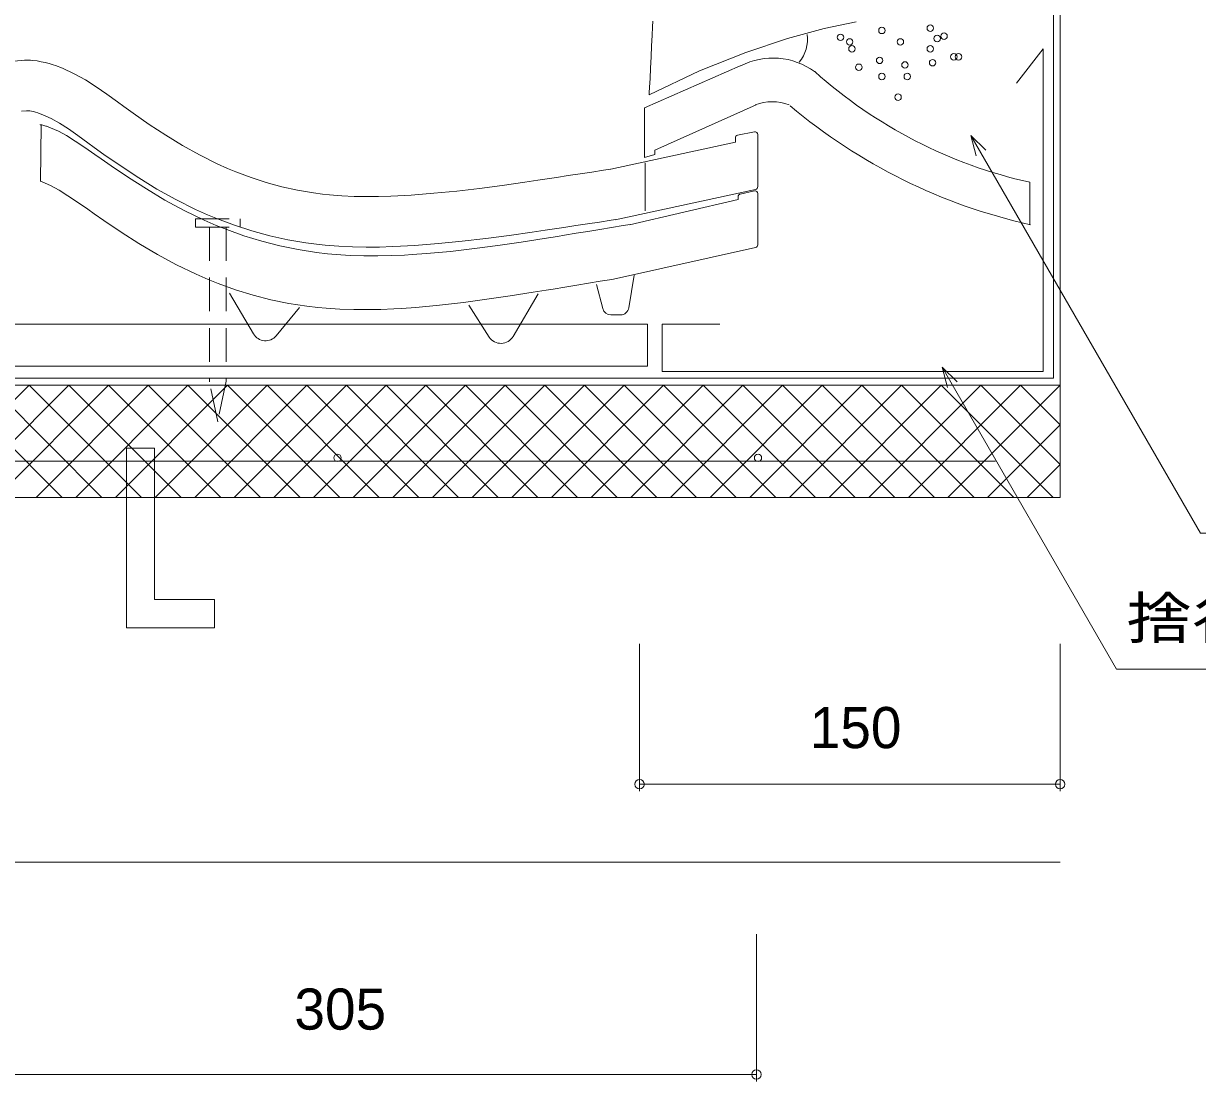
# Model space of a CAD drawing. Units: millimetres, scale not verified. Extents: x -642 to 771, y -427 to 427.
# Drawn here: x 17.6 to 436.4, y -316 to 61.2 of the extents above; entities that cross this region are included whole.
import ezdxf
from ezdxf.enums import TextEntityAlignment as Align

# ---------------------------------------------------------------- set-up
doc = ezdxf.new("R2010")
doc.units = ezdxf.units.MM
doc.header["$LTSCALE"] = 10
doc.linetypes.add('DASHED1', pattern=[1.8, 1.2, -0.6])
doc.linetypes.add('DASHED3', pattern=[4, 3, -1])
for name, color, linetype, lineweight in [('0-0_LAYER001', 4, 'Continuous', 18), ('0-1_LAYER003', 7, 'Continuous', 18), ('0-2_LAYER004', 2, 'Continuous', 18), ('0-3_LAYER005', 2, 'Continuous', 18), ('0-4_LAYER007', 2, 'Continuous', 18)]:
    doc.layers.add(name, color=color, linetype=linetype, lineweight=lineweight)
doc.styles.add('2', font='')
doc.styles.get('2').set_extended_font_data('2')

msp = doc.modelspace()

# ---------------------------------------------------------------- linework, layer by layer
at = {"layer": '0-0_LAYER001', "color": 2}
for p, q in [((381.4, 52.22), (371.83, 39.9)), ((-641.53, -107.78), (387.39, -107.78)), ((237.39, -212.52), (237.39, -160.02)), ((387.39, -212.52), (387.39, -160.02)), ((387.39, -210.02), (237.39, -210.02)), ((279.08, -316.02), (279.08, -263.52)), ((-25.92, -313.52), (279.08, -313.52))]:
    msp.add_line(p, q, dxfattribs=at)
at = {"layer": '0-0_LAYER001'}
for p, q in [((239.08, 31.1), (273.32, 46.08)), ((239.08, 31.1), (239.08, 13.38)), ((242.81, 16.08), (279, 32.24)), ((23.56, 25.15), (23.6, 25.14)), ((23.6, 25.14), (24.18, 25.03)), ((23.92, 25.06), (23.75, 4.88)), ((24.18, 25.03), (24.84, 24.86)), ((24.84, 24.86), (25.63, 24.64)), ((25.63, 24.64), (25.81, 24.58)), ((25.81, 24.58), (27.27, 24.05)), ((27.27, 24.05), (30.1, 22.78)), ((30.1, 22.78), (32.97, 21.22)), ((32.97, 21.22), (36.09, 19.29)), ((278.34, 22.6), (272.34, 21.36)), ((279.55, 21.62), (279.55, 3.04)), ((36.09, 19.29), (39.46, 17.03)), ((39.46, 17.03), (43.08, 14.49)), ((227.09, 9.27), (271.55, 18.92)), ((271.55, 20.38), (271.55, 18.92)), ((43.08, 14.49), (45.31, 12.92)), ((45.31, 12.92), (48.85, 10.45)), ((239.08, 13.38), (242.8, 14.5)), ((242.81, 16.08), (242.81, 14.47)), ((48.85, 10.45), (55.04, 6.29)), ((239.37, -5.61), (239.37, 11.59)), ((23.59, 5.01), (24.34, 4.74)), ((24.34, 4.74), (27.31, 3.41)), ((55.04, 6.29), (61.45, 2.21)), ((376.61, 4.59), (376.61, -10.52)), ((27.31, 3.41), (30.29, 1.79)), ((30.29, 1.79), (33.49, -0.19)), ((61.45, 2.21), (68.08, -1.73)), ((278.76, 2.07), (228.63, -8.81)), ((278.33, 1.56), (273.29, 0.42)), ((279.55, -17.7), (279.55, 0.58)), ((33.49, -0.19), (36.9, -2.48)), ((36.9, -2.48), (40.55, -5.03)), ((68.08, -1.73), (74.98, -5.46)), ((233.84, -10.56), (272.51, -1.51)), ((272.51, -0.55), (272.51, -1.51)), ((40.55, -5.03), (42.78, -6.61)), ((42.78, -6.61), (46.3, -9.06)), ((74.98, -5.46), (82.05, -8.87)), ((46.3, -9.06), (52.45, -13.2)), ((82.05, -8.87), (86.41, -10.76)), ((86.41, -10.76), (90.1, -12.23)), ((90.1, -12.23), (96.26, -14.44)), ((218.96, -12.91), (223.16, -12.22)), ((223.16, -12.22), (227.36, -11.52)), ((227.36, -11.52), (231.55, -10.82)), ((231.55, -10.82), (233.97, -10.42)), ((52.45, -13.2), (58.81, -17.25)), ((96.26, -14.44), (102.63, -16.39)), ((102.63, -16.39), (109.09, -18.05)), ((186.86, -17.95), (195.16, -16.73)), ((195.16, -16.73), (203.37, -15.45)), ((203.37, -15.45), (208.1, -14.69)), ((208.1, -14.69), (210.55, -14.29)), ((210.55, -14.29), (214.76, -13.6)), ((214.76, -13.6), (218.96, -12.91)), ((58.81, -17.25), (65.39, -21.15)), ((109.09, -18.05), (115.64, -19.4)), ((115.64, -19.4), (122.15, -20.42)), ((122.15, -20.42), (126.08, -20.88)), ((126.08, -20.88), (129.13, -21.16)), ((156.31, -21.18), (161.38, -20.83)), ((161.38, -20.83), (169.94, -20.04)), ((169.94, -20.04), (178.45, -19.07)), ((178.45, -19.07), (186.86, -17.95)), ((278.77, -18.67), (229.18, -29.74)), ((65.39, -21.15), (72.21, -24.84)), ((72.21, -24.84), (79.2, -28.21)), ((129.13, -21.16), (134.09, -21.48)), ((134.09, -21.48), (139.06, -21.64)), ((139.06, -21.64), (143.96, -21.66)), ((143.96, -21.66), (148.79, -21.55)), ((148.79, -21.55), (153.51, -21.35)), ((153.51, -21.35), (156.31, -21.18)), ((79.2, -28.21), (83.5, -30.08)), ((233.55, -40.17), (235.49, -28.57)), ((83.5, -30.08), (87.12, -31.52)), ((87.12, -31.52), (93.21, -33.7)), ((204.1, -33.87), (206.55, -33.47)), ((206.55, -33.47), (210.75, -32.79)), ((210.75, -32.79), (214.96, -32.1)), ((214.96, -32.1), (219.15, -31.4)), ((219.15, -31.4), (223.35, -30.71)), ((224.25, -40.43), (222, -31.86)), ((223.35, -30.71), (227.53, -30.01)), ((227.53, -30.01), (229.15, -29.74)), ((99.64, -49.45), (91.1, -34.92)), ((93.21, -33.7), (99.49, -35.63)), ((99.49, -35.63), (105.86, -37.26)), ((105.86, -37.26), (112.31, -38.59)), ((174.52, -38.24), (182.9, -37.13)), ((182.9, -37.13), (191.18, -35.92)), ((191.18, -35.92), (199.37, -34.63)), ((192.26, -50.38), (201.2, -35.14)), ((199.37, -34.63), (204.1, -33.87)), ((107.81, -50.1), (116.11, -40.04)), ((112.31, -38.59), (118.74, -39.6)), ((118.74, -39.6), (122.61, -40.05)), ((122.61, -40.05), (125.6, -40.33)), ((125.6, -40.33), (130.5, -40.64)), ((130.5, -40.64), (135.41, -40.8)), ((135.41, -40.8), (140.26, -40.82)), ((140.26, -40.82), (145.04, -40.71)), ((145.04, -40.71), (149.73, -40.51)), ((149.73, -40.51), (152.5, -40.35)), ((152.5, -40.35), (157.53, -39.99)), ((157.53, -39.99), (166.05, -39.21)), ((166.05, -39.21), (174.52, -38.24)), ((183.75, -50.57), (176.43, -39.26)), ((230.59, -42.68), (227.18, -42.68))]:
    msp.add_line(p, q, dxfattribs=at)
at = {"layer": '0-0_LAYER001', "color": 2, "linetype": 'DASHED1'}
for p, q in [((83.94, -11.41), (83.94, -66.55)), ((89.94, -11.41), (89.94, -66.3)), ((86.89, -80.81), (83.94, -66.55)), ((89.94, -66.3), (86.89, -80.81))]:
    msp.add_line(p, q, dxfattribs=at)
at = {"layer": '0-0_LAYER001', "color": 1}
for p, q in [((-20.3, -107.78), (19.7, -67.78)), ((-8.59, -67.78), (31.41, -107.78)), ((-6.16, -107.78), (33.84, -67.78)), ((5.55, -67.78), (45.55, -107.78)), ((7.98, -107.78), (47.98, -67.78)), ((19.7, -67.78), (59.7, -107.78)), ((22.12, -107.78), (62.12, -67.78)), ((33.84, -67.78), (73.84, -107.78)), ((36.26, -107.78), (76.26, -67.78)), ((47.98, -67.78), (87.98, -107.78)), ((50.41, -107.78), (90.41, -67.78)), ((62.12, -67.78), (102.12, -107.78)), ((64.55, -107.78), (104.55, -67.78)), ((76.26, -67.78), (116.26, -107.78)), ((78.69, -107.78), (118.69, -67.78)), ((90.41, -67.78), (130.41, -107.78)), ((92.83, -107.78), (132.83, -67.78)), ((104.55, -67.78), (144.55, -107.78)), ((106.97, -107.78), (146.97, -67.78)), ((118.69, -67.78), (158.69, -107.78)), ((121.12, -107.78), (161.12, -67.78)), ((132.83, -67.78), (172.83, -107.78)), ((135.26, -107.78), (175.26, -67.78)), ((146.97, -67.78), (186.97, -107.78)), ((149.4, -107.78), (189.4, -67.78)), ((161.12, -67.78), (201.12, -107.78)), ((163.54, -107.78), (203.54, -67.78)), ((175.26, -67.78), (215.26, -107.78)), ((177.69, -107.78), (217.69, -67.78)), ((189.4, -67.78), (229.4, -107.78)), ((191.83, -107.78), (231.83, -67.78)), ((203.54, -67.78), (243.54, -107.78)), ((205.97, -107.78), (245.97, -67.78)), ((217.69, -67.78), (257.69, -107.78)), ((220.11, -107.78), (260.11, -67.78)), ((231.83, -67.78), (271.83, -107.78)), ((234.25, -107.78), (274.25, -67.78)), ((245.97, -67.78), (285.97, -107.78)), ((248.4, -107.78), (288.4, -67.78)), ((260.11, -67.78), (300.11, -107.78)), ((262.54, -107.78), (302.54, -67.78)), ((274.25, -67.78), (314.25, -107.78)), ((276.68, -107.78), (316.68, -67.78)), ((288.4, -67.78), (328.4, -107.78)), ((290.82, -107.78), (330.82, -67.78)), ((302.54, -67.78), (342.54, -107.78)), ((304.96, -107.78), (344.96, -67.78)), ((316.68, -67.78), (356.68, -107.78)), ((319.11, -107.78), (359.11, -67.78)), ((330.82, -67.78), (370.82, -107.78)), ((333.25, -107.78), (373.25, -67.78)), ((344.96, -67.78), (384.96, -107.78)), ((347.39, -107.78), (387.39, -67.78)), ((359.11, -67.78), (387.39, -96.07)), ((373.25, -67.78), (387.39, -81.92)), ((361.53, -107.78), (387.39, -81.92)), ((375.68, -107.78), (387.39, -96.07))]:
    msp.add_line(p, q, dxfattribs=at)
at = {"layer": '0-0_LAYER001', "color": 3}
msp.add_lwpolyline([(314.66, 61.75), (303.27, 59.42), (290.1, 55.89), (275.24, 50.93), (258.78, 44.29), (240.82, 35.75), (240.86, 36.51), (240.96, 38.57), (241.1, 41.59), (241.28, 45.27), (241.48, 49.27), (241.67, 53.28), (241.85, 56.95), (242, 59.98), (242.1, 62.04)], dxfattribs=at)
at = {"layer": '0-0_LAYER001'}
for points in [[(14.27, 47.77), (17.98, 48.11), (20.14, 48.08), (20.99, 48.02), (22.45, 47.85), (23.91, 47.6), (25.36, 47.29), (26.81, 46.91), (28.23, 46.48), (29.05, 46.2), (31.55, 45.25), (35.71, 43.32), (39.71, 41.07), (43.6, 38.59), (47.41, 35.96), (51.17, 33.24), (53.36, 31.65), (56.69, 29.27), (62.48, 25.25), (68.35, 21.39), (74.33, 17.74), (80.42, 14.33), (86.67, 11.2), (90.37, 9.54), (93.42, 8.27), (98.79, 6.26), (104.24, 4.51), (109.78, 3.01)], [(16.91, 29.94), (18.69, 30.1), (19.37, 30.09), (19.29, 30.1), (19.91, 30.03), (20.5, 29.93), (21.17, 29.78), (21.9, 29.59), (22.75, 29.33), (22.99, 29.25), (24.55, 28.66), (27.5, 27.29), (30.46, 25.62), (33.63, 23.6), (37.01, 21.26), (40.62, 18.66), (42.83, 17.05), (46.32, 14.55), (52.41, 10.33), (58.71, 6.19), (65.23, 2.2), (72, -1.58), (78.94, -5.06), (83.22, -6.98), (86.82, -8.48), (92.88, -10.74), (99.13, -12.75), (105.47, -14.48)], [(109.78, 3.01), (115.37, 1.77), (121.02, 0.8), (124.31, 0.37), (126.83, 0.1), (131.18, -0.24), (135.54, -0.44), (139.91, -0.51), (144.27, -0.48), (148.64, -0.35), (151.17, -0.24), (155.9, 0.03), (164.04, 0.66), (172.16, 1.47), (180.26, 2.43), (188.36, 3.51), (196.44, 4.66), (201.13, 5.34), (203.56, 5.71), (207.76, 6.33), (211.95, 6.96), (216.15, 7.59), (220.34, 8.23), (224.54, 8.87), (226.97, 9.24)], [(105.47, -14.48), (111.91, -15.9), (118.32, -17), (122.18, -17.51), (125.18, -17.82), (130.07, -18.21), (134.98, -18.43), (139.82, -18.51), (144.61, -18.48), (149.3, -18.34), (152.07, -18.22), (157.1, -17.93), (165.63, -17.27), (174.12, -16.42), (182.51, -15.43), (190.81, -14.33), (199.02, -13.16), (203.75, -12.46), (206.21, -12.1), (210.42, -11.47), (214.63, -10.84), (218.84, -10.2), (223.04, -9.57), (227.24, -8.93), (228.86, -8.68)]]:
    msp.add_lwpolyline(points, dxfattribs=at)
at = {"layer": '0-0_LAYER001', "color": 2}
for points in [[(357.48, 14.07), (355.54, 21.32), (360.84, 16.01)], [(355.54, 21.32), (437.41, -120.48), (513.51, -120.48)], [(347.27, -68.55), (345.33, -61.3), (350.64, -66.6)], [(345.33, -61.3), (407.53, -169.03), (641.53, -169.03)]]:
    msp.add_lwpolyline(points, dxfattribs=at)
at = {"layer": '0-0_LAYER001', "color": 2, "linetype": 'DASHED1'}
for points in [[(78.94, -8.41), (94.94, -8.41), (94.94, -11.41)], [(78.94, -8.41), (78.94, -11.41), (94.94, -11.41)]]:
    msp.add_lwpolyline(points, dxfattribs=at)
at = {"layer": '0-0_LAYER001', "color": 2}
for centre in [(237.39, -210.02), (387.39, -210.02), (279.08, -313.52)]:
    msp.add_circle(centre, 1.7, dxfattribs=at)
msp.add_arc((284.74, 55.52), 12.53, 320.0921, 8.0171, dxfattribs=at)
at = {"layer": '0-0_LAYER001'}
for centre, radius, start, end in [((284.93, 23.6), 25.3, 53.9426, 117.0175), ((414.24, 172.14), 171.73, 228.2293, 257.3424), ((284.67, 15.74), 17.57, 69.918, 110.082), ((420.48, 185.66), 200.99, 229.9157, 257.4437), ((272.55, 20.38), 1, 101.7331, 180), ((278.55, 21.62), 1, 0, 101.7331), ((273.51, -0.55), 1, 102.7244, 180), ((278.55, 0.58), 1, 0, 102.7244), ((278.55, 3.04), 1, 282.245, 0), ((278.55, -17.7), 1, 282.583, 0), ((227.15, -39.67), 3, 194.6764, 270), ((230.59, -39.68), 3, 270, 350.5377), ((103.95, -46.92), 5, 210.4258, 320.47), ((187.95, -47.85), 5, 212.9399, 329.6172)]:
    msp.add_arc(centre, radius, start, end, dxfattribs=at)
at = {"layer": '0-1_LAYER003'}
for p, q in [((385.07, -65.28), (385.07, 182.22)), ((355.54, 21.32), (357.48, 14.07)), ((355.54, 21.32), (360.84, 16.01)), ((355.54, 21.32), (437.41, -120.48)), ((345.33, -61.3), (350.64, -66.6)), ((385.07, -65.28), (-641.53, -65.28)), ((-641.53, -67.78), (387.39, -67.78)), ((237.39, -160.02), (237.39, -211.72)), ((387.39, -211.72), (387.39, -160.02)), ((407.53, -169.03), (641.53, -169.03)), ((237.39, -210.02), (387.39, -210.02)), ((-641.53, -237.78), (387.39, -237.78)), ((279.08, -315.22), (279.08, -263.52)), ((-555.92, -313.52), (279.08, -313.52))]:
    msp.add_line(p, q, dxfattribs=at)
for points in [[(387.39, 265.46), (387.39, -107.78), (-641.53, -107.78)], [(371.83, 39.9), (381.4, 52.22), (381.4, -62.91), (245.48, -62.91), (245.48, -45.94), (266.02, -45.94), (245.48, -45.94)], [(-641.53, -60.94), (240.2, -60.94), (240.2, -45.94), (-641.53, -45.94)], [(407.53, -169.03), (345.33, -61.3), (347.27, -68.55)]]:
    msp.add_lwpolyline(points, dxfattribs=at)
msp.add_lwpolyline([(54.4, -90.19), (64.4, -90.19), (64.4, -144.21), (85.77, -144.21), (85.77, -154.21), (54.4, -154.21)], close=True, dxfattribs=at)
at = {"layer": '0-2_LAYER004'}
for p, q in [((387.39, 265.46), (387.39, -107.78)), ((381.4, 52.22), (381.4, -62.91)), ((-641.53, -45.94), (240.2, -45.94)), ((240.2, -45.94), (240.2, -60.94)), ((-641.53, -60.94), (240.2, -60.94)), ((245.48, -62.91), (381.4, -62.91)), ((387.39, -67.78), (-641.53, -67.78))]:
    msp.add_line(p, q, dxfattribs=at)
at = {"layer": '0-2_LAYER004', "linetype": 'DASHED3'}
for q in [(385.07, 182.22), (-641.53, -65.28)]:
    msp.add_line((385.07, -65.28), q, dxfattribs=at)
at = {"layer": '0-2_LAYER004', "linetype": 'DASHED1'}
for p, q in [((64.4, -90.19), (54.4, -90.19)), ((54.4, -90.19), (54.4, -154.21)), ((64.4, -90.19), (64.4, -144.21)), ((64.4, -144.21), (85.77, -144.21)), ((85.77, -144.21), (85.77, -154.21)), ((54.4, -154.21), (85.77, -154.21))]:
    msp.add_line(p, q, dxfattribs=at)
at = {"layer": '0-2_LAYER004', "color": 3}
msp.add_line((-625.84, -94.87), (364.31, -94.87), dxfattribs=at)
at = {"layer": '0-2_LAYER004'}
msp.add_lwpolyline([(245.48, -62.91), (245.48, -45.94), (266.02, -45.94)], dxfattribs=at)
at = {"layer": '0-2_LAYER004', "color": 3}
for centre in [(129.63, -93.64), (279.63, -93.64)]:
    msp.add_circle(centre, 1.3, dxfattribs=at)
at = {"layer": '0-3_LAYER005'}
for centre in [(323.83, 58.75), (341.09, 59.57), (309.04, 56.28), (312.32, 54.64), (330.4, 54.64), (343.51, 55.88), (345.98, 56.7), (313.15, 52.18), (341.09, 52.18), (349.49, 49.34), (351.13, 49.34), (315.61, 45.6), (323.01, 48.07), (332.05, 46.42), (341.91, 47.24), (323.83, 42.31), (332.87, 42.31), (329.58, 34.92)]:
    msp.add_circle(centre, 1.16, dxfattribs=at)
at = {"layer": '0-4_LAYER007'}
msp.add_line((-641.53, -237.78), (387.39, -237.78), dxfattribs=at)

# ---------------------------------------------------------------- texts
at = {"layer": '0-1_LAYER003', "style": '2', "width": 1.15}
msp.add_text('捨谷水切カラー鋼板0.35ｍｍ以上', height=14.66, dxfattribs=at).set_placement((411.13, -162.47), align=Align.BOTTOM_LEFT)
at = {"layer": '0-1_LAYER003', "style": '2'}
msp.add_text('305', height=14.66, dxfattribs=at).set_placement((114.26, -301.92), align=Align.BOTTOM_LEFT)
at = {"layer": '0-2_LAYER004', "color": 7, "style": '2'}
msp.add_text('150', height=14.66, dxfattribs=at).set_placement((298.09, -201.56), align=Align.BOTTOM_LEFT)

doc.saveas('drawing.dxf')
